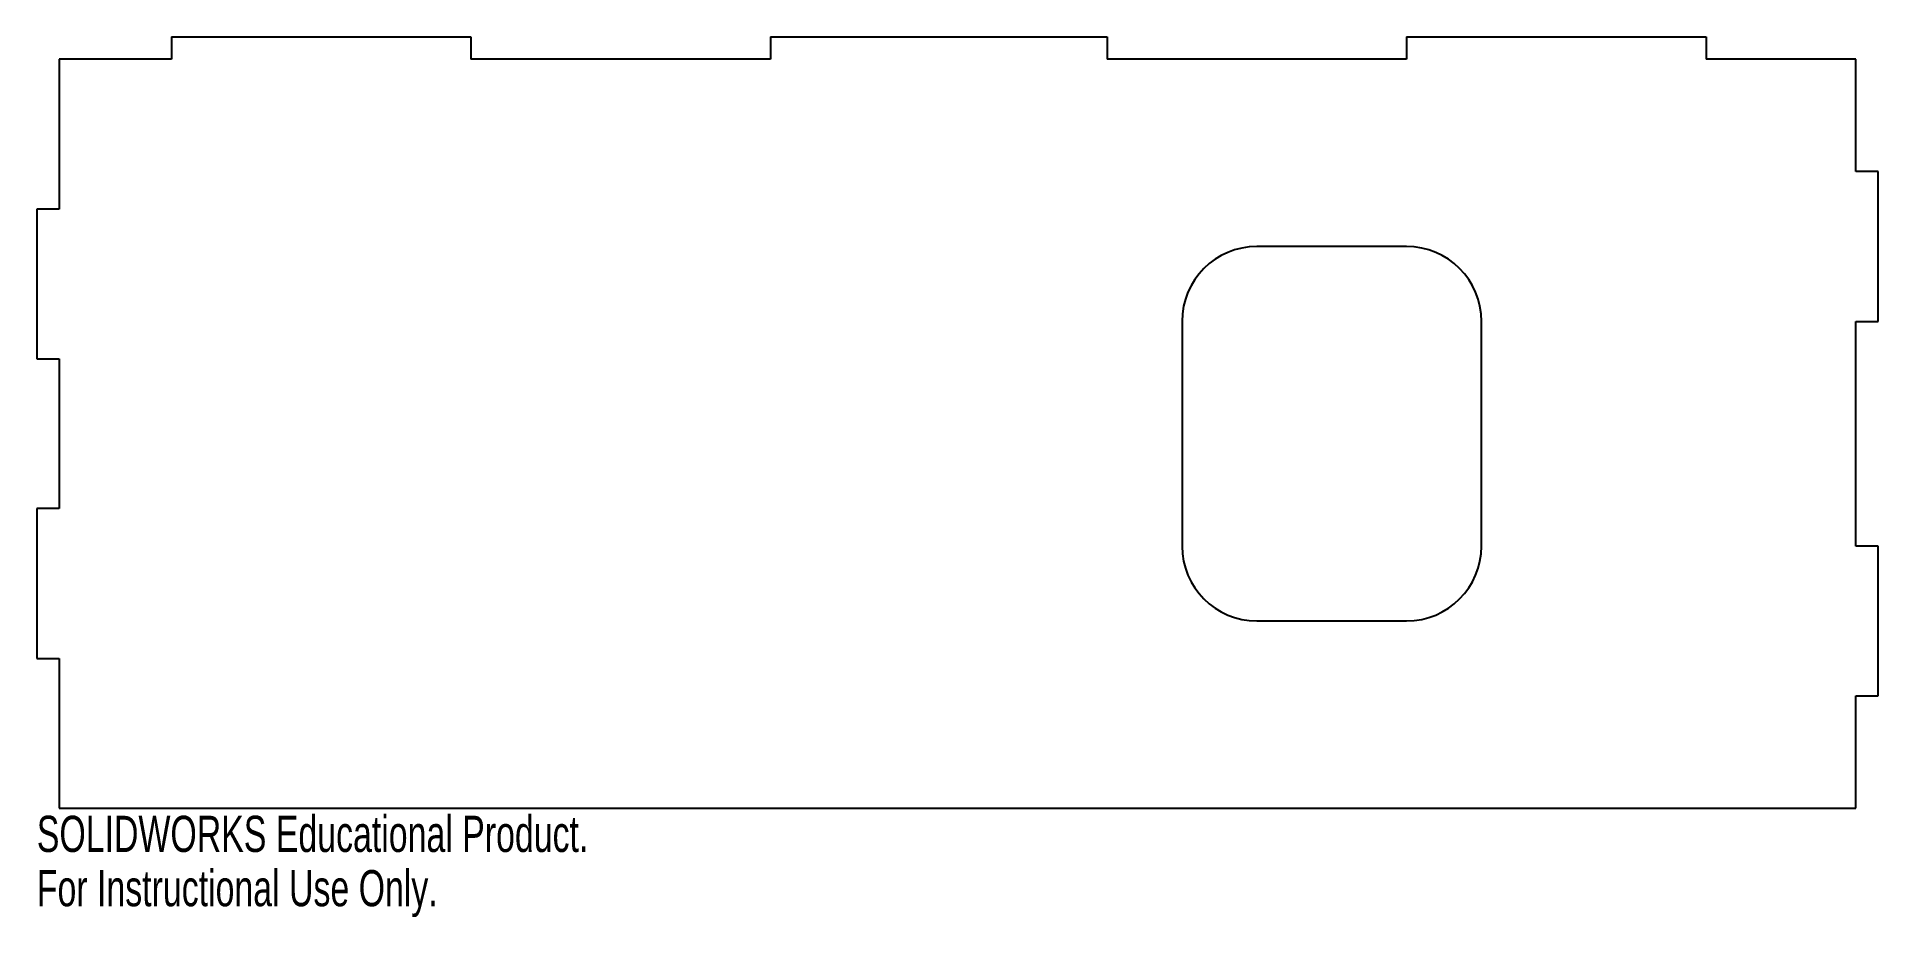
# Model space of a CAD drawing. Header units: millimetres. Extents: x -122 to 124, y -65 to 53.
import ezdxf

# ---------------------------------------------------------------- set-up
doc = ezdxf.new("R2010")
doc.units = ezdxf.units.MM
doc.styles.add('SLDTEXTSTYLE0', font='TXT', dxfattribs={"width": 0.7})

msp = doc.modelspace()

# ---------------------------------------------------------------- linework, layer by layer
at = {"color": 7, "linetype": 'Continuous', "lineweight": 25}
for p, q in [((-103.5, 53), (-63.5, 53)), ((-103.5, 53), (-103.5, 50)), ((-63.5, 53), (-63.5, 50)), ((-23.5, 53), (21.5, 53)), ((-23.5, 53), (-23.5, 50)), ((21.5, 53), (21.5, 50)), ((61.5, 53), (101.5, 53)), ((61.5, 53), (61.5, 50)), ((101.5, 53), (101.5, 50)), ((-118.5, 50), (-118.5, 30)), ((-103.5, 50), (-118.5, 50)), ((-23.5, 50), (-63.5, 50)), ((61.5, 50), (21.5, 50)), ((121.5, 50), (101.5, 50)), ((121.5, 35), (121.5, 50)), ((124.5, 35), (121.5, 35)), ((124.5, 15), (124.5, 35)), ((-118.5, 30), (-121.5, 30)), ((-121.5, 30), (-121.5, 10)), ((61.5, 25), (41.5, 25)), ((31.5, 15), (31.5, -15)), ((71.5, -15), (71.5, 15)), ((121.5, -15), (121.5, 15)), ((121.5, 15), (124.5, 15)), ((-121.5, 10), (-118.5, 10)), ((-118.5, 10), (-118.5, -10)), ((-118.5, -10), (-121.5, -10)), ((-121.5, -10), (-121.5, -30)), ((124.5, -15), (121.5, -15)), ((124.5, -35), (124.5, -15)), ((41.5, -25), (61.5, -25)), ((-121.5, -30), (-118.5, -30)), ((-118.5, -30), (-118.5, -50)), ((121.5, -50), (121.5, -35)), ((121.5, -35), (124.5, -35)), ((-118.5, -50), (121.5, -50))]:
    msp.add_line(p, q, dxfattribs=at)
for centre, start, end in [((41.5, 15), 90, 180), ((61.5, 15), 0, 90), ((41.5, -15), 180, 270), ((61.5, -15), 270, 0)]:
    msp.add_arc(centre, 10, start, end, dxfattribs=at)

# ---------------------------------------------------------------- texts
at = {"color": 7, "linetype": 'Continuous', "char_height": 4.8336, "attachment_point": 1, "style": 'SLDTEXTSTYLE0'}
for s, insert in [('SOLIDWORKS Educational Product.', (-121.5, -51.02)), ('For Instructional Use Only.', (-121.5, -58.27))]:
    msp.add_mtext(s, dxfattribs=dict(at, insert=insert))

doc.saveas('drawing.dxf')
